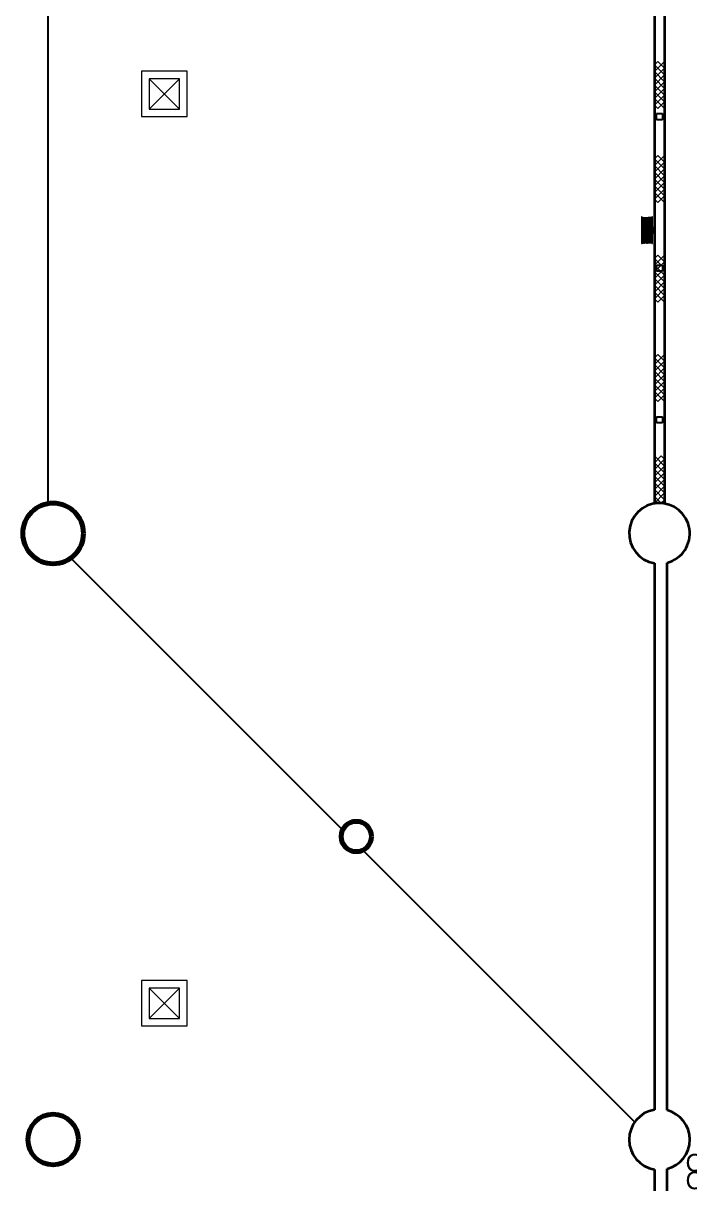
# Model space of a CAD drawing. Header units: metres. Extents: x 1807 to 3745, y 842 to 1968.
# Drawn here: x 3353.41 to 3366.6, y 1355.12 to 1378.1 of the extents above; entities that cross this region are included whole.
import ezdxf

# ---------------------------------------------------------------- set-up
doc = ezdxf.new("R2010")
doc.units = ezdxf.units.M
doc.header["$MEASUREMENT"] = 0
doc.linetypes.add('DGN1', pattern=[7.299439, 0, -7.299439])
doc.linetypes.add('DGN3', pattern=[14.598879, 9.732586, -4.866293])
doc.layers.add('Level 1', color=7, linetype='Continuous', lineweight=0)
doc.layers.add('Level 31', color=7, linetype='Continuous', lineweight=0)
doc.styles.add('Style-CHAR_FAST_FONT', font='CHAR_FAST_FONT.shx', dxfattribs={"height": 0.2})

msp = doc.modelspace()

# ---------------------------------------------------------------- linework, layer by layer
at = {"layer": 'Level 1', "color": 7, "linetype": 'DGN3', "lineweight": 30}
for p, q in [((3353.9, 1368.592), (3353.9, 1379.408)), ((3359.729, 1362.129), (3354.348, 1367.511)), ((3365.511, 1356.348), (3360.129, 1361.729))]:
    msp.add_line(p, q, dxfattribs=at)
at = {"layer": 'Level 1', "color": 7, "linetype": 'Continuous', "lineweight": 40}
for p, q in [((3365.9, 1379.4), (3365.9, 1368.6)), ((3366.1, 1379.4), (3366.1, 1368.6)), ((3366.1, 1368.6), (3365.9, 1368.6)), ((3365.9, 1367.408), (3365.9, 1356.592)), ((3366.15, 1356.581), (3366.15, 1367.419)), ((3365.9, 1355.408), (3365.9, 1344.592)), ((3366.15, 1344.581), (3366.15, 1355.419))]:
    msp.add_line(p, q, dxfattribs=at)
at = {"layer": 'Level 1', "color": 7, "linetype": 'Continuous', "lineweight": 0}
for p, q in [((3356.65, 1377.15), (3355.75, 1377.15)), ((3355.75, 1377.15), (3355.75, 1376.25)), ((3356.65, 1376.25), (3356.65, 1377.15)), ((3366.1, 1377.342), (3365.9, 1377.142)), ((3365.9, 1377.275), (3365.967, 1377.342)), ((3366.1, 1377.075), (3365.9, 1377.275)), ((3366.1, 1377.209), (3365.9, 1377.009)), ((3365.9, 1377.142), (3366.1, 1376.942)), ((3365.967, 1377.342), (3366.1, 1377.209)), ((3355.9, 1376.4), (3356.5, 1377)), ((3356.5, 1376.4), (3355.9, 1377)), ((3365.9, 1376.875), (3366.1, 1377.075)), ((3365.9, 1377.009), (3366.1, 1376.809)), ((3366.1, 1376.942), (3365.9, 1376.742)), ((3366.1, 1376.675), (3365.9, 1376.875)), ((3366.1, 1376.809), (3365.9, 1376.609)), ((3365.9, 1376.742), (3366.1, 1376.542)), ((3365.9, 1376.475), (3366.1, 1376.675)), ((3365.9, 1376.609), (3366.1, 1376.409)), ((3365.967, 1376.409), (3365.9, 1376.475)), ((3366.1, 1376.542), (3365.967, 1376.409)), ((3355.75, 1376.25), (3356.65, 1376.25)), ((3366.1, 1375.481), (3365.9, 1375.281)), ((3365.9, 1375.414), (3365.967, 1375.481)), ((3366.1, 1375.214), (3365.9, 1375.414)), ((3366.1, 1375.348), (3365.9, 1375.148)), ((3365.967, 1375.481), (3366.1, 1375.348)), ((3365.9, 1375.281), (3366.1, 1375.081)), ((3365.9, 1375.014), (3366.1, 1375.214)), ((3365.9, 1375.148), (3366.1, 1374.948)), ((3366.1, 1375.081), (3365.9, 1374.881)), ((3366.1, 1374.814), (3365.9, 1375.014)), ((3366.1, 1374.948), (3365.9, 1374.748)), ((3365.9, 1374.881), (3366.1, 1374.681)), ((3365.9, 1374.614), (3366.1, 1374.814)), ((3365.9, 1374.748), (3366.1, 1374.548)), ((3365.967, 1374.548), (3365.9, 1374.614)), ((3366.1, 1374.681), (3365.967, 1374.548)), ((3365.661, 1374.246), (3365.661, 1373.756)), ((3365.68, 1374.246), (3365.68, 1373.756)), ((3365.698, 1374.246), (3365.698, 1373.756)), ((3365.717, 1374.246), (3365.717, 1373.756)), ((3365.735, 1374.246), (3365.735, 1373.756)), ((3365.754, 1374.246), (3365.754, 1373.756)), ((3365.772, 1374.243), (3365.772, 1373.756)), ((3365.772, 1374.243), (3365.772, 1373.756)), ((3365.791, 1374.246), (3365.791, 1373.756)), ((3365.809, 1374.246), (3365.809, 1373.756)), ((3365.828, 1374.246), (3365.828, 1373.756)), ((3365.847, 1374.246), (3365.847, 1373.756)), ((3366.1, 1373.511), (3365.9, 1373.311)), ((3365.9, 1373.445), (3365.967, 1373.511)), ((3365.967, 1373.511), (3366.1, 1373.378)), ((3366.1, 1373.245), (3365.9, 1373.445)), ((3366.1, 1373.378), (3365.9, 1373.178)), ((3365.9, 1373.311), (3366.1, 1373.111)), ((3365.9, 1373.045), (3366.1, 1373.245)), ((3365.9, 1373.178), (3366.1, 1372.978)), ((3366.1, 1373.111), (3365.9, 1372.911)), ((3366.1, 1372.845), (3365.9, 1373.045)), ((3366.1, 1372.978), (3365.9, 1372.778)), ((3365.9, 1372.911), (3366.1, 1372.711)), ((3365.9, 1372.645), (3366.1, 1372.845)), ((3365.9, 1372.778), (3366.1, 1372.578)), ((3365.967, 1372.578), (3365.9, 1372.645)), ((3366.1, 1372.711), (3365.967, 1372.578)), ((3366.1, 1371.542), (3365.9, 1371.342)), ((3365.9, 1371.475), (3365.967, 1371.542)), ((3366.1, 1371.275), (3365.9, 1371.475)), ((3366.1, 1371.409), (3365.9, 1371.209)), ((3365.967, 1371.542), (3366.1, 1371.409)), ((3365.9, 1371.342), (3366.1, 1371.142)), ((3365.9, 1371.075), (3366.1, 1371.275)), ((3365.9, 1371.209), (3366.1, 1371.009)), ((3366.1, 1371.142), (3365.9, 1370.942)), ((3366.1, 1370.875), (3365.9, 1371.075)), ((3366.1, 1371.009), (3365.9, 1370.809)), ((3365.9, 1370.942), (3366.1, 1370.742)), ((3365.9, 1370.675), (3366.1, 1370.875)), ((3365.9, 1370.809), (3366.1, 1370.609)), ((3366.1, 1370.742), (3365.967, 1370.609)), ((3365.967, 1370.609), (3365.9, 1370.675)), ((3365.9, 1369.4), (3366.033, 1369.533)), ((3366.1, 1369.333), (3365.9, 1369.533)), ((3366.1, 1369.467), (3365.9, 1369.267)), ((3366.1, 1369.2), (3365.9, 1369.4)), ((3365.9, 1369.133), (3366.1, 1369.333)), ((3366.033, 1369.533), (3366.1, 1369.467)), ((3365.9, 1369.267), (3366.1, 1369.067)), ((3365.9, 1369), (3366.1, 1369.2)), ((3366.1, 1368.933), (3365.9, 1369.133)), ((3366.1, 1369.067), (3365.9, 1368.867)), ((3366.1, 1368.8), (3365.9, 1369)), ((3365.9, 1368.733), (3366.1, 1368.933)), ((3365.9, 1368.867), (3366.1, 1368.667)), ((3365.9, 1368.6), (3366.1, 1368.8)), ((3366.033, 1368.6), (3365.9, 1368.733)), ((3366.1, 1368.667), (3366.033, 1368.6)), ((3356.65, 1359.15), (3355.75, 1359.15)), ((3355.75, 1359.15), (3355.75, 1358.25)), ((3355.9, 1358.4), (3356.5, 1359)), ((3356.5, 1358.4), (3355.9, 1359)), ((3356.65, 1358.25), (3356.65, 1359.15)), ((3355.75, 1358.25), (3356.65, 1358.25))]:
    msp.add_line(p, q, dxfattribs=at)
at = {"layer": 'Level 1', "color": 7, "linetype": 'Continuous', "lineweight": 13}
for p, q in [((3356.5, 1377), (3355.9, 1377)), ((3355.9, 1377), (3355.9, 1376.4)), ((3356.5, 1376.4), (3356.5, 1377)), ((3355.9, 1376.4), (3356.5, 1376.4)), ((3365.645, 1374.266), (3365.645, 1373.736)), ((3365.66, 1374.266), (3365.645, 1374.266)), ((3365.66, 1373.736), (3365.66, 1374.266)), ((3365.85, 1374.266), (3365.85, 1373.736)), ((3365.864, 1374.266), (3365.85, 1374.266)), ((3365.864, 1373.736), (3365.864, 1374.266)), ((3365.645, 1373.736), (3365.66, 1373.736)), ((3365.85, 1373.736), (3365.864, 1373.736)), ((3356.5, 1359), (3355.9, 1359)), ((3355.9, 1359), (3355.9, 1358.4)), ((3356.5, 1358.4), (3356.5, 1359)), ((3355.9, 1358.4), (3356.5, 1358.4))]:
    msp.add_line(p, q, dxfattribs=at)
at = {"layer": 'Level 1', "color": 7, "linetype": 'Continuous', "lineweight": 30}
for p, q in [((3365.94, 1376.31), (3366.06, 1376.31)), ((3365.94, 1376.19), (3365.94, 1376.31)), ((3366.06, 1376.31), (3366.06, 1376.19)), ((3366.06, 1376.19), (3365.94, 1376.19)), ((3365.871, 1374.051), (3365.871, 1373.949)), ((3365.9, 1374.051), (3365.871, 1374.051)), ((3365.871, 1373.949), (3365.9, 1373.949)), ((3365.9, 1373.949), (3365.9, 1374.051)), ((3365.94, 1373.31), (3366.06, 1373.31)), ((3365.94, 1373.19), (3365.94, 1373.31)), ((3366.06, 1373.31), (3366.06, 1373.19)), ((3366.06, 1373.19), (3365.94, 1373.19)), ((3365.94, 1370.31), (3366.06, 1370.31)), ((3365.94, 1370.19), (3365.94, 1370.31)), ((3366.06, 1370.31), (3366.06, 1370.19)), ((3366.06, 1370.19), (3365.94, 1370.19))]:
    msp.add_line(p, q, dxfattribs=at)
at = {"layer": 'Level 1', "color": 7, "linetype": 'DGN1', "lineweight": 0}
for p, q in [((3365.87, 1374.049), (3365.663, 1374.049)), ((3365.87, 1373.952), (3365.663, 1373.952))]:
    msp.add_line(p, q, dxfattribs=at)
at = {"layer": 'Level 1', "color": 7, "linetype": 'Continuous', "lineweight": 70}
for centre, radius in [((3354, 1368), 0.6), ((3360, 1362), 0.3), ((3354, 1356), 0.5)]:
    msp.add_circle(centre, radius, dxfattribs=at)
at = {"layer": 'Level 1', "color": 7, "linetype": 'Continuous', "lineweight": 40}
for centre, start, end in [((3366, 1368), 284.4775, 260.4059), ((3366, 1356), 99.594, 260.4059), ((3366, 1356), 284.4765, 75.5225)]:
    msp.add_arc(centre, 0.6, start, end, dxfattribs=at)
at = {"layer": 'Level 1', "color": 7, "linetype": 'Continuous', "lineweight": 0, "extrusion": (0, 0, -1)}
for centre, major_axis, ratio in [((3365.67, 1374.239), (0, -0.017), 0.578812), ((3365.689, 1374.239), (0, -0.017), 0.578812), ((3365.707, 1374.239), (0, -0.017), 0.578812), ((3365.726, 1374.239), (0, -0.017), 0.578812), ((3365.744, 1374.239), (0, -0.017), 0.578812), ((3365.763, 1374.239), (0, -0.017), 0.578812), ((3365.782, 1373.762), (0, 0.017), 0.578813), ((3365.8, 1373.762), (0, 0.017), 0.578813), ((3365.819, 1373.762), (0, 0.017), 0.578813), ((3365.837, 1373.762), (0, 0.017), 0.578813)]:
    msp.add_ellipse(centre, major_axis=major_axis, ratio=ratio, start_param=1.981756, end_param=4.478097, dxfattribs=at)
at = {"layer": 'Level 1', "color": 7, "linetype": 'Continuous', "lineweight": 0}
for centre, major_axis, ratio in [((3365.782, 1374.239), (0, 0.017), 0.578812), ((3365.8, 1374.239), (0, 0.017), 0.578812), ((3365.819, 1374.239), (0, 0.017), 0.578812), ((3365.837, 1374.239), (0, 0.017), 0.578812), ((3365.67, 1373.762), (0, -0.017), 0.578813), ((3365.689, 1373.762), (0, -0.017), 0.578813), ((3365.707, 1373.762), (0, -0.017), 0.578813), ((3365.726, 1373.762), (0, -0.017), 0.578813), ((3365.744, 1373.762), (0, -0.017), 0.578813), ((3365.763, 1373.762), (0, -0.017), 0.578813)]:
    msp.add_ellipse(centre, major_axis=major_axis, ratio=ratio, start_param=5.123349, end_param=7.619689, dxfattribs=at)

# ---------------------------------------------------------------- texts
at = {"layer": 'Level 31', "color": 7, "linetype": 'Continuous', "lineweight": 30, "insert": (3366.517, 1355.364), "char_height": 0.35, "width": 3.31343, "attachment_point": 4, "line_spacing_factor": 0.6, "style": 'Style-CHAR_FAST_FONT'}
msp.add_mtext("CLEANER'S\\PCUPBOARD\\P", dxfattribs=at)

doc.saveas('drawing.dxf')
